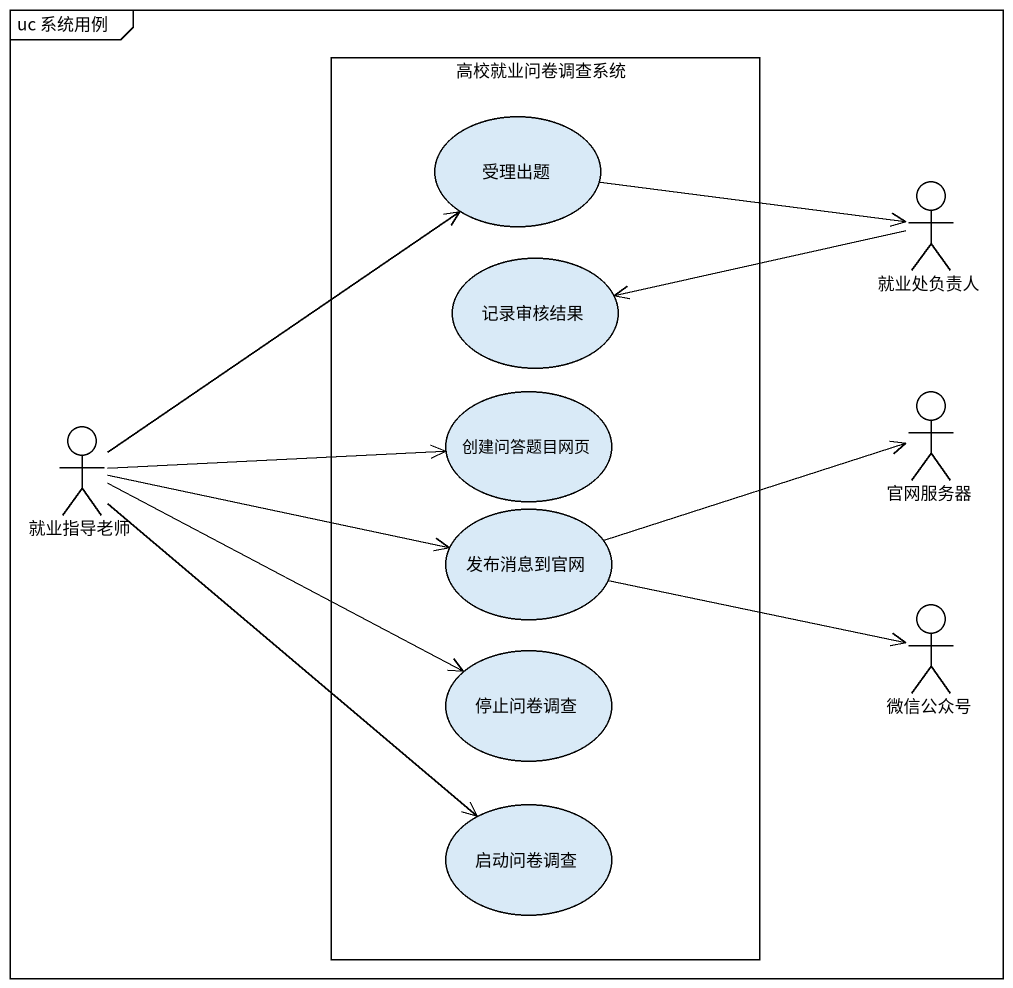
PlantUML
@startuml
mainframe uc 系统用例
rectangle 高校就业问卷调查系统 {
  usecase 受理出题
  usecase 记录审核结果
  usecase 创建问答题目网页
  usecase 发布消息到官网
  usecase 停止问卷调查
  usecase 启动问卷调查
}
actor 就业处负责人
actor 就业指导老师
actor 官网服务器
actor 微信公众号
受理出题 -right-> 就业处负责人
就业处负责人 -left-> 记录审核结果
就业指导老师 -up-> 受理出题
就业指导老师 -right-> 创建问答题目网页
就业指导老师 -right-> 发布消息到官网
就业指导老师 -right-> 停止问卷调查
就业指导老师 --> 启动问卷调查
发布消息到官网 -right-> 官网服务器
发布消息到官网 -right-> 微信公众号
@enduml
